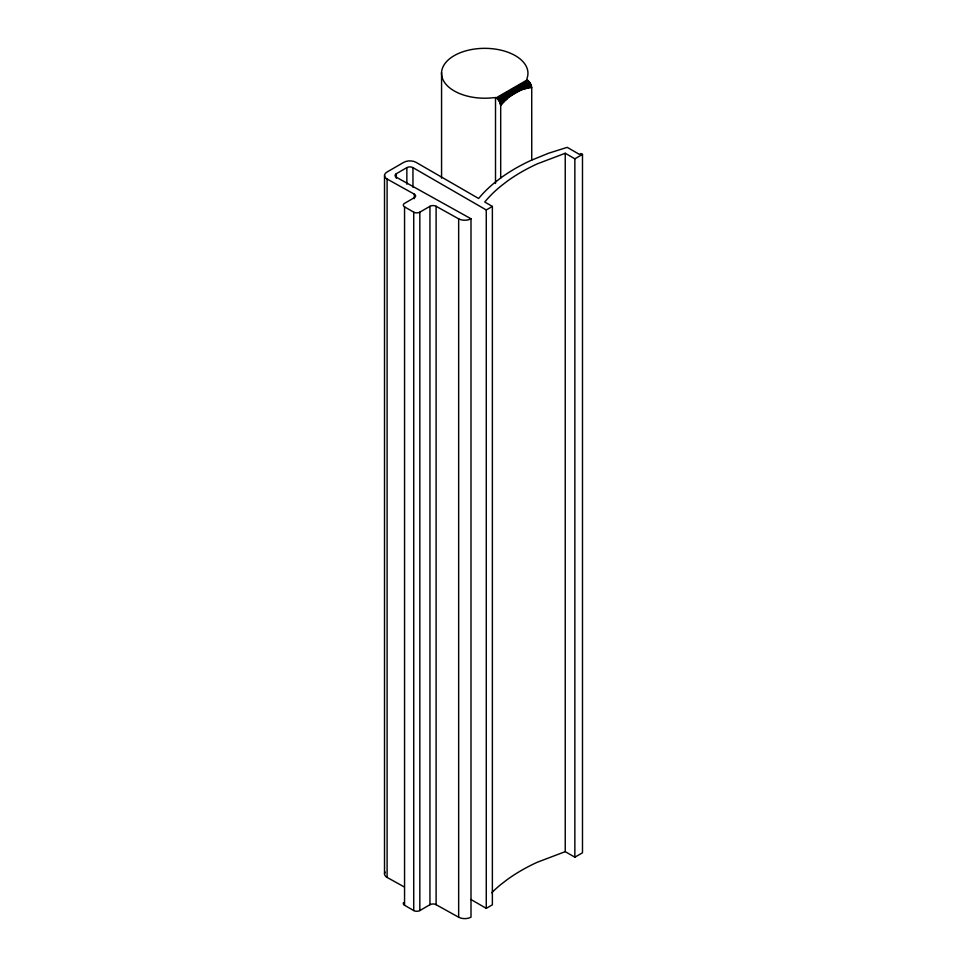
<?xml version="1.0" encoding="UTF-8"?>
<svg xmlns="http://www.w3.org/2000/svg" width="967" height="967" viewBox="0 0 967 967"><rect width="100%" height="100%" fill="white"/><g stroke="black" fill="none" stroke-linecap="round" stroke-linejoin="round"><path stroke-width="1.45" d="M500.688 178.013L500.688 105.596C508.122 96.337 519.811 88.408 531.729 87.671L531.741 160.087M527.245 79.898L526.906 78.714A43.201 24.937 0 0 0 475.317 48.942L472.694 49.329A43.201 24.937 0 0 0 443.261 66.324L442.584 67.835A43.201 24.937 0 0 0 494.161 97.619L496.204 97.824L527.245 79.898L530.315 83.307L531.729 87.671M496.204 97.824L496.881 98.344L527.922 80.418M496.881 98.344L497.546 98.948L528.586 81.023M497.546 98.948L498.162 99.649L529.215 81.724M498.162 99.649L498.742 100.411L529.795 82.485M498.742 100.411L499.262 101.233L530.315 83.307M500.688 105.596L499.721 102.103L530.762 84.177M500.096 102.986L506.756 99.142M524.489 88.904L531.137 85.06M500.386 103.868L503.662 101.982M528.151 87.84L531.427 85.942M500.58 104.75L501.535 104.194M530.678 87.381L531.632 86.825M396.325 178.23L396.325 173.709L406.853 167.629A4.315 2.49 0 0 1 412.957 167.629L486.268 209.96L492.372 206.43L492.372 904.822L486.268 908.339L470.832 899.431M491.671 892.795A187.054 107.99 0 0 1 500.846 884.515L507.228 879.595A187.054 107.99 0 0 1 537.277 862.25L565.236 851.649L574.857 857.197L582.485 852.797L582.485 154.406L580.962 153.523L579.438 154.406L567.218 147.347L548.555 153.245L531.161 160.329A187.054 107.99 0 0 0 501.124 177.674L494.741 182.594A187.054 107.99 0 0 0 478.629 198.489L416.015 162.335A8.643 4.992 0 0 0 403.795 162.335L386.993 172.041A8.485 4.895 0 0 0 387.102 179.028L414.335 194.174A4.243 2.454 0 0 1 414.384 197.667L404.557 203.348A4.315 2.49 0 0 0 404.557 206.865L413.719 212.16A4.315 2.49 0 0 0 419.835 212.16L429.94 206.322A4.4 2.538 0 0 1 436.105 206.285L458.66 218.844A8.8 5.077 0 0 0 471.002 218.772L471.002 917.163A8.8 5.077 0 0 1 458.66 917.224L436.105 904.677A4.4 2.538 0 0 0 429.94 904.713L419.835 910.551A4.315 2.49 0 0 1 413.719 910.551L404.557 905.257A4.315 2.49 0 0 1 403.626 902.537M492.372 206.43L484.745 202.018A187.054 107.99 0 0 1 500.846 186.123L507.228 181.204A187.054 107.99 0 0 1 537.277 163.858L565.236 153.257L574.857 158.818L582.485 154.406M471.002 218.772L396.385 177.263A4.315 2.49 0 0 1 396.325 173.709M385.144 872.041A8.485 4.895 0 0 0 387.102 877.42L403.964 886.787M499.262 101.233L499.721 102.103M574.857 158.818L574.857 857.197M565.236 153.257L565.236 851.649M495.515 97.425L495.515 183.476M486.268 209.96L486.268 908.339M458.66 218.844L458.66 917.224M441.568 72.501L441.568 178.17M436.105 206.285L436.105 904.677M429.94 206.322L429.94 904.713M419.835 212.16L419.835 910.551M414.335 194.174L414.335 198.694M413.719 212.16L413.719 910.551M412.957 167.629L412.957 187.235M406.853 167.629L406.853 184.226M404.557 206.865L404.557 905.257M387.102 179.028L387.102 877.42M384.515 175.547L384.515 873.938"/></g></svg>
